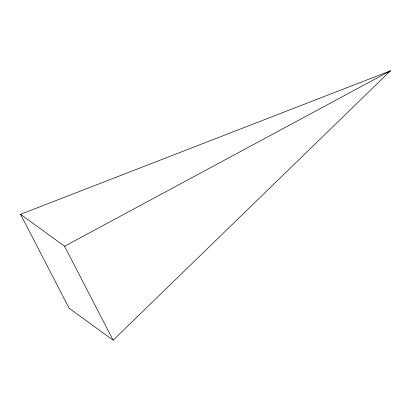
<?xml version="1.0" encoding="UTF-8"?>
<svg xmlns="http://www.w3.org/2000/svg" width="411" height="411" viewBox="0 0 411 411"><rect width="100%" height="100%" fill="white"/><g stroke="black" fill="none" stroke-linecap="round" stroke-linejoin="round"><path stroke-width="0.62" d="M113.143 340.195L390.45 70.805L20.55 214.306L69.125 308.25L113.143 340.195L64.573 246.246L20.55 214.306M388.385 72.331L390.45 70.805L64.573 246.246"/></g></svg>
